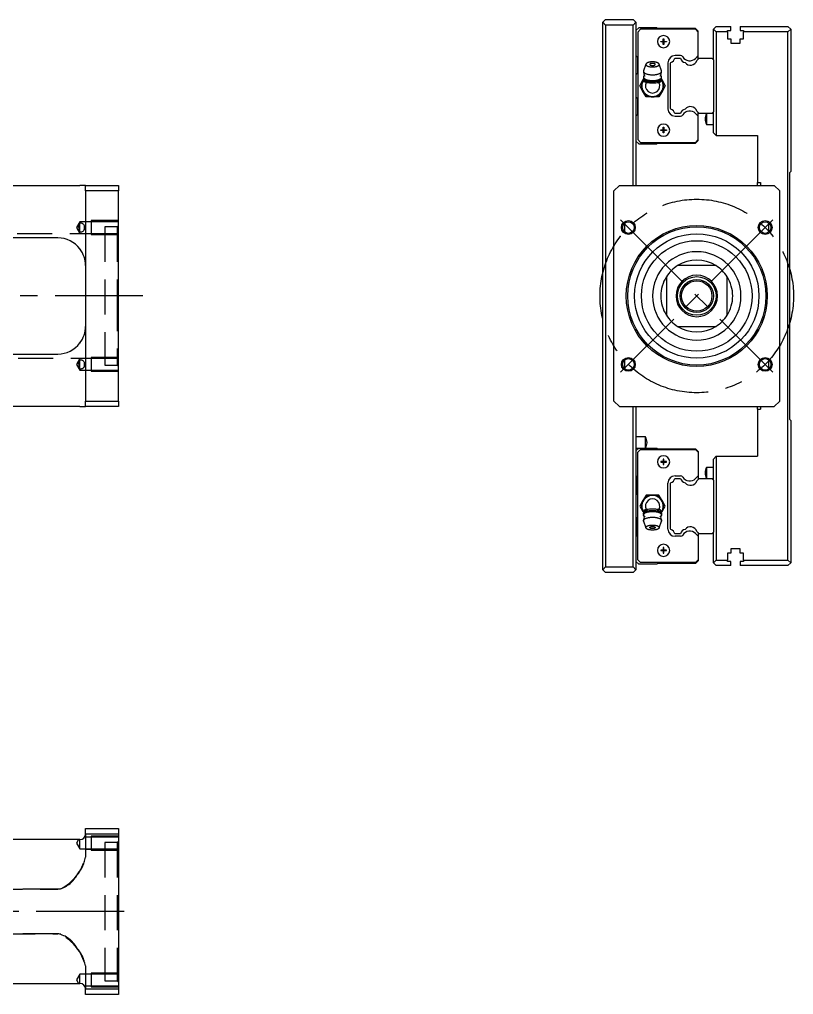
# Model space of a CAD drawing. Extents: x -8 to 822, y -347 to 120.
# Drawn here: x 541.6 to 821.7, y -252.7 to 100 of the extents above; entities that cross this region are included whole.
import ezdxf

# ---------------------------------------------------------------- set-up
doc = ezdxf.new("R2010")
doc.units = 0
doc.linetypes.add('CENTER', pattern=[50.8, 31.75, -6.35, 6.35, -6.35])
doc.linetypes.add('DASHED', pattern=[19.05, 12.7, -6.35])
doc.layers.get('0').update_dxf_attribs({"linetype": 'CONTINUOUS'})
doc.layers.add('CENTER', color=1, linetype='CENTER')

msp = doc.modelspace()

# ---------------------------------------------------------------- linework, layer by layer
at = {"color": 7, "linetype": 'CONTINUOUS'}
for p, q in [((753.66, 100), (752.66, 99)), ((752.66, 99), (753.66, 98)), ((752.66, -99), (752.66, 99)), ((753.66, 100), (763.66, 100)), ((764.66, 99), (763.66, 100)), ((763.66, 98), (764.66, 99)), ((764.66, 99), (764.66, 40)), ((763.66, 98), (753.66, 98)), ((753.66, 98), (753.66, -98)), ((763.66, 40), (763.66, 98)), ((765.66, 97), (764.66, 96)), ((766.36, 96.45), (765.36, 95.45)), ((765.36, 95.45), (765.36, 56.55)), ((772.16, 97), (765.66, 97)), ((786.16, 96.45), (766.36, 96.45)), ((772.41, 96.75), (772.16, 97)), ((786.16, 96.75), (772.41, 96.75)), ((787.16, 95.75), (786.16, 96.75)), ((787.16, 95.45), (786.16, 96.45)), ((787.16, 95.45), (787.16, 95.75)), ((787.16, 86.92), (787.16, 95.45)), ((792.66, 96.5), (793.66, 97.5)), ((792.66, 85.4), (792.66, 96.5)), ((793.66, 95.5), (792.66, 96.5)), ((793.66, 97.5), (798.96, 97.5)), ((797.81, 95.5), (793.66, 95.5)), ((793.66, 95.5), (793.66, 58)), ((797.81, 95.5), (797.81, 96)), ((797.81, 96), (798.96, 96)), ((797.81, 95.5), (797.81, 93)), ((798.96, 96), (798.96, 97.5)), ((802.36, 97.5), (819.66, 97.5)), ((802.36, 97.5), (802.36, 96)), ((802.36, 96), (803.51, 96)), ((803.51, 96), (803.51, 95.5)), ((803.51, 93), (803.51, 95.5)), ((819.66, 95.5), (803.51, 95.5)), ((819.66, 97.5), (820.66, 96.5)), ((820.66, 96.5), (819.66, 95.5)), ((819.66, -95.5), (819.66, 95.5)), ((820.66, 96.5), (820.66, 45)), ((773.66, 92.1), (774.56, 92.1)), ((773.66, 91.9), (773.66, 92.1)), ((774.56, 91.9), (773.66, 91.9)), ((774.56, 92.1), (774.56, 93)), ((774.56, 93), (774.76, 93)), ((774.56, 92.1), (774.66, 92)), ((774.56, 91.9), (774.66, 92)), ((774.56, 91), (774.56, 91.9)), ((774.76, 92.1), (774.66, 92)), ((774.76, 91.9), (774.66, 92)), ((774.76, 93), (774.76, 92.1)), ((774.76, 92.1), (775.66, 92.1)), ((774.76, 91.9), (774.76, 91)), ((775.66, 91.9), (774.76, 91.9)), ((775.66, 92.1), (775.66, 91.9)), ((797.81, 93), (798.96, 93)), ((798.96, 93), (798.96, 91.5)), ((802.36, 93), (803.51, 93)), ((802.36, 91.5), (802.36, 93)), ((774.76, 91), (774.56, 91)), ((798.96, 91.5), (802.36, 91.5)), ((764.66, 87), (765.16, 86.5)), ((765.16, 86.5), (765.16, 80.5)), ((769.98, 84.64), (769.82, 84.62)), ((770.15, 84.66), (769.98, 84.64)), ((770.32, 84.67), (770.15, 84.66)), ((770.49, 84.68), (770.32, 84.67)), ((770.66, 84.68), (770.49, 84.68)), ((770.83, 84.68), (770.66, 84.68)), ((771, 84.67), (770.83, 84.68)), ((771.17, 84.66), (771, 84.67)), ((771.34, 84.64), (771.17, 84.66)), ((771.5, 84.62), (771.34, 84.64)), ((778.72, 86), (780.8, 86)), ((780.74, 86.93), (778.83, 86.93)), ((787.16, 86.92), (786.2, 85.95)), ((786.71, 85.15), (787.16, 85.6)), ((787.16, 85.6), (787.16, 86.92)), ((787.16, 85.6), (787.56, 86)), ((787.56, 86), (792.06, 86)), ((792.06, 86), (792.66, 85.4)), ((792.66, 85.4), (792.66, 66.6)), ((767.39, 81.44), (767.36, 81.27)), ((767.36, 81.27), (767.37, 81.17)), ((767.37, 81.17), (767.4, 81.07)), ((768.28, 83.89), (767.39, 81.44)), ((768.28, 83.89), (768.26, 83.81)), ((768.26, 83.81), (768.26, 83.73)), ((768.26, 83.73), (768.28, 83.65)), ((768.31, 83.95), (768.28, 83.89)), ((768.28, 83.65), (768.31, 83.58)), ((768.35, 84.02), (768.31, 83.95)), ((768.31, 83.58), (768.36, 83.5)), ((768.41, 84.08), (768.35, 84.02)), ((768.36, 83.5), (768.43, 83.42)), ((768.47, 84.14), (768.41, 84.08)), ((768.43, 83.42), (768.51, 83.35)), ((768.55, 84.2), (768.47, 84.14)), ((768.51, 83.35), (768.61, 83.28)), ((768.64, 84.25), (768.55, 84.2)), ((768.61, 83.28), (768.72, 83.22)), ((768.73, 84.31), (768.64, 84.25)), ((768.72, 83.22), (768.85, 83.16)), ((768.84, 84.36), (768.73, 84.31)), ((768.96, 84.41), (768.84, 84.36)), ((768.85, 83.16), (768.99, 83.1)), ((769.08, 84.45), (768.96, 84.41)), ((768.99, 83.1), (769.14, 83.05)), ((769.22, 84.49), (769.08, 84.45)), ((769.14, 83.05), (769.31, 83)), ((769.36, 84.53), (769.22, 84.49)), ((769.31, 83), (769.48, 82.96)), ((769.51, 84.57), (769.36, 84.53)), ((769.48, 82.96), (769.67, 82.92)), ((769.66, 84.6), (769.51, 84.57)), ((769.82, 84.62), (769.66, 84.6)), ((769.68, 83.83), (769.66, 83.79)), ((769.66, 83.79), (769.66, 83.76)), ((769.66, 83.76), (769.66, 83.73)), ((769.66, 83.73), (769.68, 83.69)), ((769.67, 82.92), (769.86, 82.9)), ((769.69, 83.86), (769.68, 83.83)), ((769.68, 83.69), (769.69, 83.66)), ((769.72, 83.89), (769.69, 83.86)), ((769.69, 83.66), (769.72, 83.63)), ((769.75, 83.92), (769.72, 83.89)), ((769.72, 83.63), (769.75, 83.6)), ((769.79, 83.95), (769.75, 83.92)), ((769.75, 83.6), (769.79, 83.57)), ((769.84, 83.98), (769.79, 83.95)), ((769.79, 83.57), (769.84, 83.54)), ((769.89, 84.01), (769.84, 83.98)), ((769.84, 83.54), (769.89, 83.51)), ((769.86, 82.9), (770.05, 82.87)), ((769.95, 84.03), (769.89, 84.01)), ((769.89, 83.51), (769.95, 83.49)), ((770.02, 84.05), (769.95, 84.03)), ((769.95, 83.49), (770.02, 83.47)), ((770.09, 84.07), (770.02, 84.05)), ((770.02, 83.47), (770.09, 83.45)), ((770.05, 82.87), (770.25, 82.86)), ((770.16, 84.09), (770.09, 84.07)), ((770.09, 83.45), (770.16, 83.43)), ((770.24, 84.11), (770.16, 84.09)), ((770.16, 83.43), (770.24, 83.41)), ((770.32, 84.12), (770.24, 84.11)), ((770.24, 83.41), (770.32, 83.4)), ((770.25, 82.86), (770.46, 82.85)), ((770.4, 84.13), (770.32, 84.12)), ((770.32, 83.4), (770.4, 83.39)), ((770.49, 84.14), (770.4, 84.13)), ((770.4, 83.39), (770.49, 83.38)), ((770.46, 82.85), (770.66, 82.84)), ((770.57, 84.14), (770.49, 84.14)), ((770.49, 83.38), (770.57, 83.38)), ((770.66, 84.14), (770.57, 84.14)), ((770.57, 83.38), (770.66, 83.38)), ((770.75, 84.14), (770.66, 84.14)), ((770.66, 83.38), (770.75, 83.38)), ((770.66, 82.84), (770.86, 82.85)), ((770.83, 84.14), (770.75, 84.14)), ((770.75, 83.38), (770.83, 83.38)), ((770.92, 84.13), (770.83, 84.14)), ((770.83, 83.38), (770.92, 83.39)), ((770.86, 82.85), (771.07, 82.86)), ((771, 84.12), (770.92, 84.13)), ((770.92, 83.39), (771, 83.4)), ((771.08, 84.11), (771, 84.12)), ((771, 83.4), (771.08, 83.41)), ((771.07, 82.86), (771.27, 82.87)), ((771.16, 84.09), (771.08, 84.11)), ((771.08, 83.41), (771.16, 83.43)), ((771.23, 84.07), (771.16, 84.09)), ((771.16, 83.43), (771.23, 83.45)), ((771.3, 84.05), (771.23, 84.07)), ((771.23, 83.45), (771.3, 83.47)), ((771.27, 82.87), (771.46, 82.9)), ((771.37, 84.03), (771.3, 84.05)), ((771.3, 83.47), (771.37, 83.49)), ((771.43, 84.01), (771.37, 84.03)), ((771.37, 83.49), (771.43, 83.51)), ((771.48, 83.98), (771.43, 84.01)), ((771.43, 83.51), (771.48, 83.54)), ((771.46, 82.9), (771.65, 82.92)), ((771.53, 83.95), (771.48, 83.98)), ((771.48, 83.54), (771.53, 83.57)), ((771.66, 84.6), (771.5, 84.62)), ((771.57, 83.92), (771.53, 83.95)), ((771.53, 83.57), (771.57, 83.6)), ((771.6, 83.89), (771.57, 83.92)), ((771.57, 83.6), (771.6, 83.63)), ((771.63, 83.86), (771.6, 83.89)), ((771.6, 83.63), (771.63, 83.66)), ((771.64, 83.83), (771.63, 83.86)), ((771.63, 83.66), (771.64, 83.69)), ((771.66, 83.79), (771.64, 83.83)), ((771.64, 83.69), (771.66, 83.73)), ((771.65, 82.92), (771.84, 82.96)), ((771.81, 84.57), (771.66, 84.6)), ((771.66, 83.76), (771.66, 83.79)), ((771.66, 83.73), (771.66, 83.76)), ((771.96, 84.53), (771.81, 84.57)), ((771.84, 82.96), (772.01, 83)), ((772.1, 84.49), (771.96, 84.53)), ((772.01, 83), (772.18, 83.05)), ((772.24, 84.45), (772.1, 84.49)), ((772.18, 83.05), (772.33, 83.1)), ((772.36, 84.41), (772.24, 84.45)), ((772.33, 83.1), (772.47, 83.16)), ((772.48, 84.36), (772.36, 84.41)), ((772.47, 83.16), (772.6, 83.22)), ((772.59, 84.31), (772.48, 84.36)), ((772.68, 84.25), (772.59, 84.31)), ((772.6, 83.22), (772.71, 83.28)), ((772.77, 84.2), (772.68, 84.25)), ((772.71, 83.28), (772.81, 83.35)), ((772.85, 84.14), (772.77, 84.2)), ((772.81, 83.35), (772.89, 83.42)), ((772.91, 84.08), (772.85, 84.14)), ((772.89, 83.42), (772.96, 83.5)), ((772.97, 84.02), (772.91, 84.08)), ((772.96, 83.5), (773.01, 83.58)), ((773.01, 83.95), (772.97, 84.02)), ((773.04, 83.89), (773.01, 83.95)), ((773.01, 83.58), (773.04, 83.65)), ((773.06, 83.81), (773.04, 83.89)), ((773.93, 81.44), (773.04, 83.89)), ((773.04, 83.65), (773.06, 83.73)), ((773.06, 83.73), (773.06, 83.81)), ((773.92, 81.07), (773.95, 81.17)), ((773.96, 81.27), (773.93, 81.44)), ((773.95, 81.17), (773.96, 81.27)), ((776.23, 84.33), (776.23, 67.67)), ((777.16, 84.2), (777.32, 84.48)), ((777.16, 67.8), (777.16, 84.2)), ((765.16, 80.5), (764.66, 80)), ((766.04, 76), (767.2, 78)), ((767.2, 78), (767.48, 78.49)), ((767.38, 79.33), (767.36, 79.26)), ((767.36, 79.26), (767.36, 79.19)), ((767.36, 79.19), (767.37, 79.09)), ((767.36, 79.19), (767.36, 78.82)), ((767.36, 78.82), (767.36, 78.75)), ((767.36, 78.75), (767.38, 78.69)), ((767.37, 79.09), (767.4, 78.99)), ((767.4, 79.39), (767.38, 79.33)), ((767.38, 78.69), (767.4, 78.62)), ((767.4, 81.07), (767.45, 80.97)), ((767.43, 79.46), (767.4, 79.39)), ((767.4, 78.99), (767.45, 78.9)), ((767.4, 78.62), (767.43, 78.55)), ((767.48, 79.52), (767.43, 79.46)), ((767.43, 78.55), (767.48, 78.49)), ((767.45, 80.97), (767.52, 80.88)), ((767.45, 78.9), (767.52, 78.8)), ((767.53, 79.59), (767.48, 79.52)), ((767.48, 78.49), (767.53, 78.42)), ((767.52, 80.88), (767.61, 80.78)), ((767.52, 78.8), (767.61, 78.71)), ((767.59, 79.65), (767.53, 79.59)), ((767.53, 78.42), (767.59, 78.36)), ((767.57, 77.98), (767.58, 78.05)), ((767.57, 77.91), (767.57, 77.98)), ((767.58, 77.84), (767.57, 77.91)), ((767.58, 78.05), (767.6, 78.12)), ((767.59, 77.78), (767.58, 77.84)), ((767.66, 79.71), (767.59, 79.65)), ((767.59, 78.36), (767.66, 78.3)), ((767.6, 77.72), (767.59, 77.78)), ((767.6, 78.12), (767.62, 78.2)), ((767.63, 77.66), (767.6, 77.72)), ((767.61, 80.78), (767.72, 80.69)), ((767.61, 78.71), (767.72, 78.62)), ((767.62, 78.2), (767.65, 78.27)), ((767.66, 77.61), (767.63, 77.66)), ((767.65, 78.27), (767.66, 78.29)), ((767.72, 79.77), (767.66, 79.71)), ((767.66, 78.3), (767.78, 78.21)), ((767.66, 78.3), (768.65, 77.46)), ((767.69, 77.55), (767.66, 77.61)), ((767.72, 80.69), (767.85, 80.61)), ((767.72, 78.62), (767.85, 78.53)), ((767.78, 78.21), (767.92, 78.12)), ((767.85, 80.61), (767.99, 80.52)), ((767.85, 78.53), (767.99, 78.45)), ((767.92, 78.12), (768.08, 78.03)), ((767.99, 80.52), (768.15, 80.45)), ((767.99, 78.45), (768.15, 78.37)), ((768.08, 78.03), (768.25, 77.96)), ((768.15, 80.45), (768.33, 80.37)), ((768.15, 78.37), (768.33, 78.3)), ((768.25, 77.96), (768.45, 77.88)), ((768.33, 80.37), (768.52, 80.31)), ((768.33, 78.3), (768.52, 78.23)), ((768.45, 77.88), (768.65, 77.82)), ((768.52, 80.31), (768.72, 80.24)), ((768.52, 78.23), (768.72, 78.17)), ((768.65, 77.82), (768.87, 77.76)), ((768.72, 80.24), (768.94, 80.19)), ((768.72, 78.17), (768.94, 78.11)), ((768.87, 77.76), (769.11, 77.71)), ((768.94, 80.19), (769.16, 80.14)), ((768.94, 78.11), (769.16, 78.07)), ((769.11, 77.71), (769.35, 77.66)), ((769.16, 80.14), (769.4, 80.1)), ((769.16, 78.07), (769.4, 78.02)), ((769.35, 77.66), (769.6, 77.63)), ((769.4, 80.1), (769.64, 80.07)), ((769.4, 78.02), (769.64, 77.99)), ((769.6, 77.63), (769.86, 77.6)), ((769.64, 80.07), (769.89, 80.04)), ((769.64, 77.99), (769.89, 77.96)), ((769.86, 77.6), (770.12, 77.58)), ((769.89, 80.04), (770.14, 80.02)), ((769.89, 77.96), (770.14, 77.94)), ((770.14, 80.02), (770.4, 80.01)), ((770.14, 77.94), (770.4, 77.93)), ((770.4, 80.01), (770.66, 80)), ((770.4, 77.93), (770.66, 77.93)), ((770.66, 80), (770.92, 80.01)), ((770.66, 77.93), (770.92, 77.93)), ((770.92, 80.01), (771.18, 80.02)), ((770.92, 77.93), (771.18, 77.94)), ((771.18, 80.02), (771.43, 80.04)), ((771.18, 77.94), (771.43, 77.96)), ((771.2, 77.58), (771.46, 77.6)), ((771.43, 80.04), (771.68, 80.07)), ((771.43, 77.96), (771.68, 77.99)), ((771.46, 77.6), (771.72, 77.63)), ((771.68, 80.07), (771.92, 80.1)), ((771.68, 77.99), (771.92, 78.02)), ((771.72, 77.63), (771.97, 77.66)), ((771.92, 80.1), (772.16, 80.14)), ((771.92, 78.02), (772.16, 78.07)), ((771.97, 77.66), (772.21, 77.71)), ((772.16, 80.14), (772.38, 80.19)), ((772.16, 78.07), (772.38, 78.11)), ((772.21, 77.71), (772.45, 77.76)), ((772.38, 80.19), (772.6, 80.24)), ((772.38, 78.11), (772.6, 78.17)), ((772.45, 77.76), (772.67, 77.82)), ((772.6, 80.24), (772.8, 80.31)), ((772.6, 78.17), (772.8, 78.23)), ((772.67, 77.46), (773.66, 78.3)), ((772.67, 77.82), (772.87, 77.88)), ((772.8, 80.31), (772.99, 80.37)), ((772.8, 78.23), (772.99, 78.3)), ((772.87, 77.88), (773.07, 77.96)), ((772.99, 80.37), (773.17, 80.45)), ((772.99, 78.3), (773.17, 78.37)), ((773.07, 77.96), (773.24, 78.03)), ((773.17, 80.45), (773.33, 80.52)), ((773.17, 78.37), (773.33, 78.45)), ((773.24, 78.03), (773.4, 78.12)), ((773.33, 80.52), (773.47, 80.61)), ((773.33, 78.45), (773.47, 78.53)), ((773.4, 78.12), (773.54, 78.21)), ((773.47, 80.61), (773.6, 80.69)), ((773.47, 78.53), (773.6, 78.62)), ((773.54, 78.21), (773.66, 78.3)), ((773.6, 80.69), (773.71, 80.78)), ((773.66, 79.71), (773.6, 79.77)), ((773.6, 78.62), (773.71, 78.71)), ((773.66, 77.61), (773.63, 77.55)), ((773.73, 79.65), (773.66, 79.71)), ((773.66, 78.3), (773.73, 78.36)), ((773.66, 78.29), (773.67, 78.27)), ((773.69, 77.66), (773.66, 77.61)), ((773.67, 78.27), (773.7, 78.2)), ((773.72, 77.72), (773.69, 77.66)), ((773.7, 78.2), (773.72, 78.12)), ((773.71, 80.78), (773.8, 80.88)), ((773.71, 78.71), (773.8, 78.8)), ((773.72, 78.12), (773.74, 78.05)), ((773.73, 77.78), (773.72, 77.72)), ((773.79, 79.59), (773.73, 79.65)), ((773.73, 78.36), (773.79, 78.42)), ((773.74, 77.84), (773.73, 77.78)), ((773.74, 78.05), (773.75, 77.98)), ((773.75, 77.91), (773.74, 77.84)), ((773.75, 77.98), (773.75, 77.91)), ((773.84, 79.52), (773.79, 79.59)), ((773.79, 78.42), (773.84, 78.49)), ((773.8, 80.88), (773.87, 80.97)), ((773.8, 78.8), (773.87, 78.9)), ((773.89, 79.46), (773.84, 79.52)), ((773.84, 78.49), (773.89, 78.55)), ((773.84, 78.49), (774.12, 78)), ((773.87, 80.97), (773.92, 81.07)), ((773.87, 78.9), (773.92, 78.99)), ((773.92, 79.39), (773.89, 79.46)), ((773.89, 78.55), (773.92, 78.62)), ((773.94, 79.33), (773.92, 79.39)), ((773.92, 78.99), (773.95, 79.09)), ((773.92, 78.62), (773.94, 78.69)), ((773.96, 79.26), (773.94, 79.33)), ((773.94, 78.69), (773.96, 78.75)), ((773.95, 79.09), (773.96, 79.19)), ((773.96, 79.19), (773.96, 79.26)), ((773.96, 78.82), (773.96, 79.19)), ((773.96, 78.75), (773.96, 78.82)), ((774.12, 78), (775.28, 76)), ((767.2, 74), (766.04, 76)), ((767.74, 77.5), (767.69, 77.55)), ((767.78, 77.46), (767.74, 77.5)), ((767.84, 77.41), (767.78, 77.46)), ((767.9, 77.36), (767.84, 77.41)), ((767.98, 77.32), (767.9, 77.36)), ((768.06, 77.28), (767.98, 77.32)), ((768.15, 77.24), (768.06, 77.28)), ((768.25, 77.21), (768.15, 77.24)), ((768.34, 77.18), (768.25, 77.21)), ((768.82, 77.35), (768.65, 77.46)), ((769.02, 77.27), (768.82, 77.35)), ((770.12, 77.58), (770.39, 77.56)), ((770.39, 77.56), (770.66, 77.56)), ((770.66, 77.56), (770.93, 77.56)), ((770.93, 77.56), (771.2, 77.58)), ((772.44, 77.32), (772.23, 77.25)), ((772.67, 77.46), (772.44, 77.32)), ((773.07, 77.21), (772.98, 77.18)), ((773.17, 77.24), (773.07, 77.21)), ((773.26, 77.28), (773.17, 77.24)), ((773.34, 77.32), (773.26, 77.28)), ((773.41, 77.36), (773.34, 77.32)), ((773.48, 77.41), (773.41, 77.36)), ((773.54, 77.46), (773.48, 77.41)), ((773.58, 77.5), (773.54, 77.46)), ((773.63, 77.55), (773.58, 77.5)), ((775.28, 76), (774.12, 74)), ((764.66, 72), (765.16, 71.5)), ((765.16, 71.5), (765.16, 65.5)), ((768.35, 72), (767.2, 74)), ((770.66, 72), (768.35, 72)), ((772.97, 72), (770.66, 72)), ((774.12, 74), (772.97, 72)), ((777.32, 67.52), (777.16, 67.8)), ((765.16, 65.5), (764.66, 65)), ((780.8, 66), (778.72, 66)), ((778.83, 65.07), (780.74, 65.07)), ((786.2, 66.05), (787.16, 65.08)), ((787.56, 66), (786.71, 66.85)), ((787.16, 65.08), (787.16, 66.4)), ((787.16, 56.55), (787.16, 65.08)), ((792.06, 66), (787.56, 66)), ((789.66, 64.06), (789.66, 63.94)), ((790.16, 66), (790.16, 62)), ((792.66, 66.6), (792.06, 66)), ((792.66, 66), (792.06, 66)), ((792.66, 59), (792.66, 66.6)), ((773.66, 60.1), (774.56, 60.1)), ((773.66, 59.9), (773.66, 60.1)), ((774.56, 60.1), (774.56, 61)), ((774.56, 61), (774.76, 61)), ((774.56, 60.1), (774.66, 60)), ((774.56, 59.9), (774.66, 60)), ((774.76, 60.1), (774.66, 60)), ((774.76, 59.9), (774.66, 60)), ((774.76, 61), (774.76, 60.1)), ((774.76, 60.1), (775.66, 60.1)), ((775.66, 60.1), (775.66, 59.9)), ((790.16, 62), (792.66, 62)), ((765.36, 56.55), (766.36, 55.55)), ((774.56, 59.9), (773.66, 59.9)), ((774.56, 59), (774.56, 59.9)), ((774.76, 59), (774.56, 59)), ((775.66, 59.9), (774.76, 59.9)), ((774.76, 59.9), (774.76, 59)), ((786.16, 55.55), (787.16, 56.55)), ((787.16, 56.25), (787.16, 56.55)), ((792.66, 59), (793.66, 58)), ((793.66, 58), (808.66, 58)), ((808.66, 58), (808.66, 41)), ((764.66, 56), (765.66, 55)), ((765.66, 55), (772.16, 55)), ((766.36, 55.55), (786.16, 55.55)), ((772.16, 55), (772.41, 55.25)), ((772.41, 55.25), (786.16, 55.25)), ((786.16, 55.25), (787.16, 56.25)), ((820.16, 44.5), (820.66, 45)), ((820.16, 44.5), (820.16, -44.5)), ((530, 40), (563.5, 40)), ((565.5, 40), (563.5, 40)), ((565.5, 40), (577.5, 40)), ((565.5, 38), (565.5, 40)), ((577.5, 40), (577.5, 38)), ((758.66, 40), (756.66, 38)), ((758.66, 40), (814.66, 40)), ((808.66, 40), (808.66, 41)), ((808.66, 41), (809.66, 41)), ((809.66, 41), (809.66, 40)), ((816.66, 38), (814.66, 40)), ((565.5, 38), (565.5, -38)), ((577.5, 38), (565.5, 38)), ((577.5, -38), (577.5, 38)), ((756.66, -38), (756.66, 38)), ((816.66, -38), (816.66, 38)), ((563.02, 24.91), (563.06, 25.23)), ((563.06, 25.23), (563.16, 25.61)), ((563.16, 25.61), (563.3, 25.99)), ((563.3, 25.99), (563.5, 26.44)), ((563.5, 26.44), (563.72, 26.43)), ((563.5, 23.06), (563.5, 26.44)), ((563.72, 26.43), (563.94, 26.4)), ((563.94, 26.4), (564.15, 26.35)), ((564.15, 26.35), (564.35, 26.28)), ((564.35, 26.28), (564.58, 26.14)), ((564.58, 26.14), (564.77, 25.97)), ((564.77, 25.97), (564.91, 25.77)), ((564.91, 25.77), (565.02, 25.53)), ((565.02, 25.53), (565.08, 25.3)), ((760.66, 23.06), (760.66, 26.44)), ((812.66, 26.44), (812.66, 23.06)), ((563.58, 23.06), (563.5, 23.06)), ((563.82, 23.08), (563.58, 23.06)), ((564.04, 23.12), (563.82, 23.08)), ((564.29, 23.2), (564.04, 23.12)), ((564.52, 23.31), (564.29, 23.2)), ((564.72, 23.48), (564.52, 23.31)), ((564.88, 23.67), (564.72, 23.48)), ((564.99, 23.9), (564.88, 23.67)), ((565.06, 24.11), (564.99, 23.9)), ((555.5, 21), (515, 21)), ((793.59, 11), (779.73, 11)), ((775.66, 6.93), (775.66, -6.93)), ((797.66, -6.93), (797.66, 6.93)), ((779.73, -11), (793.59, -11)), ((515, -21), (555.5, -21)), ((563.02, -24.59), (563.06, -24.27)), ((563.06, -24.27), (563.16, -23.89)), ((563.16, -23.89), (563.3, -23.51)), ((563.3, -23.51), (563.5, -23.06)), ((563.5, -23.06), (563.72, -23.07)), ((563.5, -26.44), (563.5, -23.06)), ((563.72, -23.07), (563.94, -23.1)), ((563.94, -23.1), (564.15, -23.15)), ((564.15, -23.15), (564.35, -23.22)), ((564.35, -23.22), (564.58, -23.35)), ((564.58, -23.35), (564.77, -23.53)), ((564.77, -23.53), (564.91, -23.73)), ((564.91, -23.73), (565.02, -23.96)), ((565.02, -23.96), (565.08, -24.2)), ((760.66, -26.44), (760.66, -23.06)), ((812.66, -23.06), (812.66, -26.44)), ((563.58, -26.43), (563.5, -26.44)), ((563.82, -26.42), (563.58, -26.43)), ((564.04, -26.38), (563.82, -26.42)), ((564.29, -26.3), (564.04, -26.38)), ((564.52, -26.18), (564.29, -26.3)), ((564.72, -26.02), (564.52, -26.18)), ((564.88, -25.83), (564.72, -26.02)), ((564.99, -25.6), (564.88, -25.83)), ((565.06, -25.39), (564.99, -25.6)), ((565.5, -40), (565.5, -38)), ((565.5, -38), (577.5, -38)), ((577.5, -38), (577.5, -40)), ((756.66, -38), (758.66, -40)), ((814.66, -40), (816.66, -38)), ((563.5, -40), (530, -40)), ((563.5, -40), (565.5, -40)), ((577.5, -40), (565.5, -40)), ((758.66, -40), (814.66, -40)), ((763.66, -98), (763.66, -40)), ((764.66, -40), (764.66, -99)), ((808.66, -41), (808.66, -40)), ((808.66, -41), (808.66, -58)), ((808.66, -41), (809.66, -41)), ((809.66, -40), (809.66, -41)), ((820.66, -45), (820.16, -44.5)), ((820.66, -45), (820.66, -96.5)), ((768.16, -51), (764.66, -51)), ((768.16, -53), (768.16, -51)), ((764.66, -55), (765.66, -55)), ((764.66, -56), (765.66, -55)), ((765.36, -56.55), (766.36, -55.55)), ((765.66, -55), (772.16, -55)), ((766.36, -55.55), (786.16, -55.55)), ((768.16, -55), (768.16, -53)), ((768.66, -53.06), (768.66, -52.94)), ((772.16, -55), (772.41, -55.25)), ((772.41, -55.25), (786.16, -55.25)), ((786.16, -55.25), (787.16, -56.25)), ((786.16, -55.55), (787.16, -56.55)), ((787.16, -56.25), (787.16, -56.55)), ((765.36, -95.45), (765.36, -56.55)), ((774.56, -59.9), (773.66, -59.9)), ((773.66, -59.9), (773.66, -60.1)), ((774.56, -59), (774.56, -59.9)), ((774.76, -59), (774.56, -59)), ((774.56, -59.9), (774.66, -60)), ((774.76, -59.9), (774.66, -60)), ((774.76, -59.9), (774.76, -59)), ((775.66, -59.9), (774.76, -59.9)), ((775.66, -60.1), (775.66, -59.9)), ((787.16, -56.55), (787.16, -65.08)), ((793.66, -58), (792.66, -59)), ((792.66, -66.6), (792.66, -59)), ((793.66, -58), (808.66, -58)), ((793.66, -58), (793.66, -95.5)), ((773.66, -60.1), (774.56, -60.1)), ((774.56, -60.1), (774.66, -60)), ((774.56, -60.1), (774.56, -61)), ((774.56, -61), (774.76, -61)), ((774.76, -60.1), (774.66, -60)), ((774.76, -60.1), (775.66, -60.1)), ((774.76, -61), (774.76, -60.1)), ((792.66, -62), (790.16, -62)), ((790.16, -62), (790.16, -66)), ((765.16, -65.5), (764.66, -65)), ((765.16, -71.5), (765.16, -65.5)), ((778.72, -66), (780.8, -66)), ((778.83, -65.07), (780.74, -65.07)), ((786.2, -66.05), (787.16, -65.08)), ((786.71, -66.85), (787.16, -66.4)), ((787.16, -65.08), (787.16, -66.4)), ((787.16, -66.4), (787.56, -66)), ((787.56, -66), (792.06, -66)), ((789.66, -63.94), (789.66, -64.06)), ((792.06, -66), (792.66, -66)), ((792.06, -66), (792.66, -66.6)), ((792.66, -66.6), (792.66, -85.4)), ((776.23, -84.33), (776.23, -67.67)), ((777.16, -67.8), (777.32, -67.52)), ((777.16, -84.2), (777.16, -67.8)), ((764.66, -72), (765.16, -71.5)), ((767.2, -74), (766.04, -76)), ((768.35, -72), (767.2, -74)), ((770.66, -72), (768.35, -72)), ((772.97, -72), (770.66, -72)), ((774.12, -74), (772.97, -72)), ((775.28, -76), (774.12, -74)), ((766.04, -76), (767.2, -78)), ((768.65, -77.46), (767.66, -78.3)), ((767.69, -77.55), (767.66, -77.61)), ((767.73, -77.5), (767.69, -77.55)), ((767.78, -77.46), (767.73, -77.5)), ((767.84, -77.41), (767.78, -77.46)), ((767.9, -77.36), (767.84, -77.41)), ((767.98, -77.32), (767.9, -77.36)), ((768.06, -77.28), (767.98, -77.32)), ((768.15, -77.24), (768.06, -77.28)), ((768.24, -77.21), (768.15, -77.24)), ((768.34, -77.18), (768.24, -77.21)), ((768.77, -77.38), (768.65, -77.46)), ((768.96, -77.29), (768.77, -77.38)), ((769.86, -77.6), (770.12, -77.58)), ((770.12, -77.58), (770.39, -77.56)), ((770.39, -77.56), (770.66, -77.56)), ((770.66, -77.56), (770.93, -77.56)), ((770.93, -77.56), (771.2, -77.58)), ((771.2, -77.58), (771.46, -77.6)), ((772.49, -77.34), (772.26, -77.26)), ((772.67, -77.46), (772.49, -77.34)), ((773.66, -78.3), (772.67, -77.46)), ((773.08, -77.21), (772.98, -77.18)), ((773.17, -77.24), (773.08, -77.21)), ((773.26, -77.28), (773.17, -77.24)), ((773.34, -77.32), (773.26, -77.28)), ((773.42, -77.36), (773.34, -77.32)), ((773.48, -77.41), (773.42, -77.36)), ((773.54, -77.46), (773.48, -77.41)), ((773.58, -77.5), (773.54, -77.46)), ((773.63, -77.55), (773.58, -77.5)), ((773.66, -77.61), (773.63, -77.55)), ((774.12, -78), (775.28, -76)), ((765.16, -80.5), (764.66, -80)), ((765.16, -86.5), (765.16, -80.5)), ((767.2, -78), (767.48, -78.49)), ((767.36, -78.75), (767.38, -78.69)), ((767.36, -78.82), (767.36, -78.75)), ((767.36, -78.82), (767.36, -79.19)), ((767.36, -79.19), (767.37, -79.09)), ((767.36, -79.26), (767.36, -79.19)), ((767.38, -79.33), (767.36, -79.26)), ((767.37, -79.09), (767.4, -78.99)), ((767.37, -81.17), (767.4, -81.07)), ((767.38, -78.69), (767.4, -78.62)), ((767.4, -79.39), (767.38, -79.33)), ((767.4, -78.62), (767.43, -78.55)), ((767.4, -78.99), (767.45, -78.9)), ((767.43, -79.46), (767.4, -79.39)), ((767.4, -81.07), (767.45, -80.97)), ((767.43, -78.55), (767.48, -78.49)), ((767.48, -79.52), (767.43, -79.46)), ((767.45, -78.9), (767.52, -78.8)), ((767.45, -80.97), (767.52, -80.88)), ((767.48, -78.49), (767.53, -78.42)), ((767.53, -79.59), (767.48, -79.52)), ((767.52, -78.8), (767.61, -78.71)), ((767.52, -80.88), (767.61, -80.78)), ((767.53, -78.42), (767.59, -78.36)), ((767.59, -79.65), (767.53, -79.59)), ((767.58, -77.85), (767.57, -77.91)), ((767.57, -77.91), (767.57, -77.98)), ((767.57, -77.98), (767.58, -78.05)), ((767.59, -77.78), (767.58, -77.85)), ((767.58, -78.05), (767.6, -78.12)), ((767.6, -77.72), (767.59, -77.78)), ((767.59, -78.36), (767.66, -78.3)), ((767.66, -79.71), (767.59, -79.65)), ((767.63, -77.66), (767.6, -77.72)), ((767.6, -78.12), (767.62, -78.2)), ((767.61, -78.71), (767.72, -78.62)), ((767.61, -80.78), (767.72, -80.69)), ((767.62, -78.2), (767.65, -78.27)), ((767.66, -77.61), (767.63, -77.66)), ((767.65, -78.27), (767.66, -78.29)), ((767.66, -78.3), (767.78, -78.21)), ((767.66, -79.71), (767.72, -79.77)), ((767.72, -78.62), (767.85, -78.53)), ((767.72, -80.69), (767.85, -80.61)), ((767.78, -78.21), (767.92, -78.12)), ((767.85, -78.53), (767.99, -78.45)), ((767.85, -80.61), (767.99, -80.52)), ((767.92, -78.12), (768.08, -78.03)), ((767.99, -78.45), (768.15, -78.37)), ((767.99, -80.52), (768.15, -80.45)), ((768.08, -78.03), (768.25, -77.96)), ((768.15, -78.37), (768.33, -78.3)), ((768.15, -80.45), (768.33, -80.37)), ((768.25, -77.96), (768.45, -77.88)), ((768.33, -78.3), (768.52, -78.23)), ((768.33, -80.37), (768.52, -80.31)), ((768.45, -77.88), (768.65, -77.82)), ((768.52, -78.23), (768.72, -78.17)), ((768.52, -80.31), (768.72, -80.24)), ((768.65, -77.82), (768.87, -77.76)), ((768.72, -78.17), (768.94, -78.11)), ((768.72, -80.24), (768.94, -80.19)), ((768.87, -77.76), (769.11, -77.71)), ((768.94, -78.11), (769.16, -78.07)), ((768.94, -80.19), (769.16, -80.14)), ((769.11, -77.71), (769.35, -77.66)), ((769.16, -78.07), (769.4, -78.02)), ((769.16, -80.14), (769.4, -80.1)), ((769.35, -77.66), (769.6, -77.63)), ((769.4, -78.02), (769.64, -77.99)), ((769.4, -80.1), (769.64, -80.07)), ((769.6, -77.63), (769.86, -77.6)), ((769.64, -77.99), (769.89, -77.96)), ((769.64, -80.07), (769.89, -80.04)), ((769.89, -77.96), (770.14, -77.94)), ((769.89, -80.04), (770.14, -80.02)), ((770.14, -77.94), (770.4, -77.93)), ((770.14, -80.02), (770.4, -80.01)), ((770.4, -77.93), (770.66, -77.93)), ((770.4, -80.01), (770.66, -80)), ((770.66, -77.93), (770.92, -77.93)), ((770.66, -80), (770.92, -80.01)), ((770.92, -77.93), (771.18, -77.94)), ((770.92, -80.01), (771.18, -80.02)), ((771.18, -77.94), (771.43, -77.96)), ((771.18, -80.02), (771.43, -80.04)), ((771.43, -77.96), (771.68, -77.99)), ((771.43, -80.04), (771.68, -80.07)), ((771.46, -77.6), (771.72, -77.63)), ((771.68, -77.99), (771.92, -78.02)), ((771.68, -80.07), (771.92, -80.1)), ((771.72, -77.63), (771.97, -77.66)), ((771.92, -78.02), (772.16, -78.07)), ((771.92, -80.1), (772.16, -80.14)), ((771.97, -77.66), (772.21, -77.71)), ((772.16, -78.07), (772.38, -78.11)), ((772.16, -80.14), (772.38, -80.19)), ((772.21, -77.71), (772.45, -77.76)), ((772.38, -78.11), (772.6, -78.17)), ((772.38, -80.19), (772.6, -80.24)), ((772.45, -77.76), (772.67, -77.82)), ((772.6, -78.17), (772.8, -78.23)), ((772.6, -80.24), (772.8, -80.31)), ((772.67, -77.82), (772.87, -77.88)), ((772.8, -78.23), (772.99, -78.3)), ((772.8, -80.31), (772.99, -80.37)), ((772.87, -77.88), (773.07, -77.96)), ((772.99, -78.3), (773.17, -78.37)), ((772.99, -80.37), (773.17, -80.45)), ((773.07, -77.96), (773.24, -78.03)), ((773.17, -78.37), (773.33, -78.45)), ((773.17, -80.45), (773.33, -80.52)), ((773.24, -78.03), (773.4, -78.12)), ((773.33, -78.45), (773.47, -78.53)), ((773.33, -80.52), (773.47, -80.61)), ((773.4, -78.12), (773.54, -78.21)), ((773.47, -78.53), (773.6, -78.62)), ((773.47, -80.61), (773.6, -80.69)), ((773.54, -78.21), (773.66, -78.3)), ((773.6, -78.62), (773.71, -78.71)), ((773.6, -79.77), (773.66, -79.71)), ((773.6, -80.69), (773.71, -80.78)), ((773.69, -77.66), (773.66, -77.61)), ((773.66, -78.29), (773.67, -78.27)), ((773.66, -78.3), (773.73, -78.36)), ((773.73, -79.65), (773.66, -79.71)), ((773.67, -78.27), (773.7, -78.2)), ((773.72, -77.72), (773.69, -77.66)), ((773.7, -78.2), (773.72, -78.12)), ((773.71, -78.71), (773.8, -78.8)), ((773.71, -80.78), (773.8, -80.88)), ((773.73, -77.78), (773.72, -77.72)), ((773.72, -78.12), (773.74, -78.05)), ((773.74, -77.84), (773.73, -77.78)), ((773.73, -78.36), (773.79, -78.42)), ((773.79, -79.59), (773.73, -79.65)), ((773.75, -77.91), (773.74, -77.84)), ((773.74, -78.05), (773.75, -77.98)), ((773.75, -77.98), (773.75, -77.91)), ((773.79, -78.42), (773.84, -78.49)), ((773.84, -79.52), (773.79, -79.59)), ((773.8, -78.8), (773.87, -78.9)), ((773.8, -80.88), (773.87, -80.97)), ((773.84, -78.49), (774.12, -78)), ((773.84, -78.49), (773.89, -78.55)), ((773.89, -79.46), (773.84, -79.52)), ((773.87, -78.9), (773.92, -78.99)), ((773.87, -80.97), (773.92, -81.07)), ((773.89, -78.55), (773.92, -78.62)), ((773.92, -79.39), (773.89, -79.46)), ((773.92, -78.62), (773.94, -78.69)), ((773.92, -78.99), (773.95, -79.09)), ((773.94, -79.33), (773.92, -79.39)), ((773.92, -81.07), (773.95, -81.17)), ((773.94, -78.69), (773.96, -78.75)), ((773.96, -79.26), (773.94, -79.33)), ((773.95, -79.09), (773.96, -79.19)), ((773.96, -78.75), (773.96, -78.82)), ((773.96, -79.19), (773.96, -78.82)), ((773.96, -79.19), (773.96, -79.26)), ((767.36, -81.27), (767.37, -81.17)), ((767.39, -81.44), (767.36, -81.27)), ((767.39, -81.44), (768.28, -83.89)), ((768.26, -83.73), (768.28, -83.65)), ((768.26, -83.81), (768.26, -83.73)), ((768.28, -83.89), (768.26, -83.81)), ((768.28, -83.65), (768.31, -83.58)), ((768.31, -83.95), (768.28, -83.89)), ((768.31, -83.58), (768.36, -83.5)), ((768.35, -84.02), (768.31, -83.95)), ((768.41, -84.08), (768.35, -84.02)), ((768.36, -83.5), (768.43, -83.42)), ((768.47, -84.14), (768.41, -84.08)), ((768.43, -83.42), (768.51, -83.35)), ((768.55, -84.2), (768.47, -84.14)), ((768.51, -83.35), (768.61, -83.28)), ((768.64, -84.25), (768.55, -84.2)), ((768.61, -83.28), (768.72, -83.22)), ((768.73, -84.31), (768.64, -84.25)), ((768.72, -83.22), (768.85, -83.16)), ((768.84, -84.36), (768.73, -84.31)), ((768.96, -84.41), (768.84, -84.36)), ((768.85, -83.16), (768.99, -83.1)), ((769.08, -84.45), (768.96, -84.41)), ((768.99, -83.1), (769.14, -83.05)), ((769.22, -84.49), (769.08, -84.45)), ((769.14, -83.05), (769.31, -83)), ((769.36, -84.53), (769.22, -84.49)), ((769.31, -83), (769.48, -82.96)), ((769.51, -84.57), (769.36, -84.53)), ((769.48, -82.96), (769.67, -82.92)), ((769.66, -84.6), (769.51, -84.57)), ((769.66, -83.73), (769.68, -83.69)), ((769.66, -83.76), (769.66, -83.73)), ((769.66, -83.79), (769.66, -83.76)), ((769.68, -83.83), (769.66, -83.79)), ((769.82, -84.62), (769.66, -84.6)), ((769.67, -82.92), (769.86, -82.9)), ((769.68, -83.69), (769.69, -83.66)), ((769.69, -83.86), (769.68, -83.83)), ((769.69, -83.66), (769.72, -83.63)), ((769.72, -83.89), (769.69, -83.86)), ((769.72, -83.63), (769.75, -83.6)), ((769.75, -83.92), (769.72, -83.89)), ((769.75, -83.6), (769.79, -83.57)), ((769.79, -83.95), (769.75, -83.92)), ((769.79, -83.57), (769.84, -83.54)), ((769.84, -83.98), (769.79, -83.95)), ((769.98, -84.64), (769.82, -84.62)), ((769.84, -83.54), (769.89, -83.51)), ((769.89, -84.01), (769.84, -83.98)), ((769.86, -82.9), (770.05, -82.87)), ((769.89, -83.51), (769.95, -83.49)), ((769.95, -84.03), (769.89, -84.01)), ((769.95, -83.49), (770.02, -83.47)), ((770.02, -84.05), (769.95, -84.03)), ((770.02, -83.47), (770.09, -83.45)), ((770.09, -84.07), (770.02, -84.05)), ((770.05, -82.87), (770.25, -82.86)), ((770.09, -83.45), (770.16, -83.43)), ((770.16, -84.09), (770.09, -84.07)), ((770.16, -83.43), (770.24, -83.41)), ((770.24, -84.11), (770.16, -84.09)), ((770.24, -83.41), (770.32, -83.4)), ((770.32, -84.12), (770.24, -84.11)), ((770.25, -82.86), (770.46, -82.85)), ((770.32, -83.4), (770.4, -83.39)), ((770.4, -84.13), (770.32, -84.12)), ((770.4, -83.39), (770.49, -83.38)), ((770.49, -84.14), (770.4, -84.13)), ((770.46, -82.85), (770.66, -82.84)), ((770.49, -83.38), (770.57, -83.38)), ((770.57, -84.14), (770.49, -84.14)), ((770.57, -83.38), (770.66, -83.38)), ((770.66, -84.14), (770.57, -84.14)), ((770.66, -82.84), (770.86, -82.85)), ((770.66, -83.38), (770.75, -83.38)), ((770.75, -84.14), (770.66, -84.14)), ((770.75, -83.38), (770.83, -83.38)), ((770.83, -84.14), (770.75, -84.14)), ((770.83, -83.38), (770.92, -83.39)), ((770.92, -84.13), (770.83, -84.14)), ((770.86, -82.85), (771.07, -82.86)), ((770.92, -83.39), (771, -83.4)), ((771, -84.12), (770.92, -84.13)), ((771, -83.4), (771.08, -83.41)), ((771.08, -84.11), (771, -84.12)), ((771.07, -82.86), (771.27, -82.87)), ((771.08, -83.41), (771.16, -83.43)), ((771.16, -84.09), (771.08, -84.11)), ((771.16, -83.43), (771.23, -83.45)), ((771.23, -84.07), (771.16, -84.09)), ((771.23, -83.45), (771.3, -83.47)), ((771.3, -84.05), (771.23, -84.07)), ((771.27, -82.87), (771.46, -82.9)), ((771.3, -83.47), (771.37, -83.49)), ((771.37, -84.03), (771.3, -84.05)), ((771.5, -84.62), (771.34, -84.64)), ((771.37, -83.49), (771.43, -83.51)), ((771.43, -84.01), (771.37, -84.03)), ((771.43, -83.51), (771.48, -83.54)), ((771.48, -83.98), (771.43, -84.01)), ((771.46, -82.9), (771.65, -82.92)), ((771.48, -83.54), (771.53, -83.57)), ((771.53, -83.95), (771.48, -83.98)), ((771.66, -84.6), (771.5, -84.62)), ((771.53, -83.57), (771.57, -83.6)), ((771.57, -83.92), (771.53, -83.95)), ((771.57, -83.6), (771.6, -83.63)), ((771.6, -83.89), (771.57, -83.92)), ((771.6, -83.63), (771.63, -83.66)), ((771.63, -83.86), (771.6, -83.89)), ((771.63, -83.66), (771.64, -83.69)), ((771.64, -83.83), (771.63, -83.86)), ((771.64, -83.69), (771.66, -83.73)), ((771.66, -83.79), (771.64, -83.83)), ((771.65, -82.92), (771.84, -82.96)), ((771.66, -83.73), (771.66, -83.76)), ((771.66, -83.76), (771.66, -83.79)), ((771.81, -84.57), (771.66, -84.6)), ((771.96, -84.53), (771.81, -84.57)), ((771.84, -82.96), (772.01, -83)), ((772.1, -84.49), (771.96, -84.53)), ((772.01, -83), (772.18, -83.05)), ((772.24, -84.45), (772.1, -84.49)), ((772.18, -83.05), (772.33, -83.1)), ((772.36, -84.41), (772.24, -84.45)), ((772.33, -83.1), (772.47, -83.16)), ((772.48, -84.36), (772.36, -84.41)), ((772.47, -83.16), (772.6, -83.22)), ((772.59, -84.31), (772.48, -84.36)), ((772.68, -84.25), (772.59, -84.31)), ((772.6, -83.22), (772.71, -83.28)), ((772.77, -84.2), (772.68, -84.25)), ((772.71, -83.28), (772.81, -83.35)), ((772.85, -84.14), (772.77, -84.2)), ((772.81, -83.35), (772.89, -83.42)), ((772.91, -84.08), (772.85, -84.14)), ((772.89, -83.42), (772.96, -83.5)), ((772.97, -84.02), (772.91, -84.08)), ((772.96, -83.5), (773.01, -83.58)), ((773.01, -83.95), (772.97, -84.02)), ((773.01, -83.58), (773.04, -83.65)), ((773.04, -83.89), (773.01, -83.95)), ((773.04, -83.89), (773.93, -81.44)), ((773.04, -83.65), (773.06, -83.73)), ((773.06, -83.81), (773.04, -83.89)), ((773.06, -83.73), (773.06, -83.81)), ((773.96, -81.3), (773.93, -81.44)), ((773.95, -81.17), (773.96, -81.27)), ((773.96, -81.27), (773.96, -81.3)), ((777.32, -84.48), (777.16, -84.2)), ((764.66, -87), (765.16, -86.5)), ((770.15, -84.66), (769.98, -84.64)), ((770.32, -84.67), (770.15, -84.66)), ((770.49, -84.68), (770.32, -84.67)), ((770.66, -84.68), (770.49, -84.68)), ((770.83, -84.68), (770.66, -84.68)), ((771, -84.67), (770.83, -84.68)), ((771.17, -84.66), (771, -84.67)), ((771.34, -84.64), (771.17, -84.66)), ((780.8, -86), (778.72, -86)), ((780.74, -86.93), (778.83, -86.93)), ((787.16, -86.92), (786.2, -85.95)), ((787.56, -86), (786.71, -85.15)), ((787.16, -85.6), (787.16, -86.92)), ((787.16, -86.92), (787.16, -95.45)), ((792.06, -86), (787.56, -86)), ((792.66, -85.4), (792.06, -86)), ((792.66, -96.5), (792.66, -85.4)), ((774.56, -91), (774.56, -91.9)), ((774.76, -91), (774.56, -91)), ((774.76, -91.9), (774.76, -91)), ((798.96, -91.5), (798.96, -93)), ((802.36, -91.5), (798.96, -91.5)), ((802.36, -93), (802.36, -91.5)), ((774.56, -91.9), (773.66, -91.9)), ((773.66, -91.9), (773.66, -92.1)), ((773.66, -92.1), (774.56, -92.1)), ((774.56, -91.9), (774.66, -92)), ((774.56, -92.1), (774.66, -92)), ((774.56, -92.1), (774.56, -93)), ((774.56, -93), (774.76, -93)), ((774.76, -91.9), (774.66, -92)), ((774.76, -92.1), (774.66, -92)), ((775.66, -91.9), (774.76, -91.9)), ((774.76, -93), (774.76, -92.1)), ((774.76, -92.1), (775.66, -92.1)), ((775.66, -92.1), (775.66, -91.9)), ((797.81, -93), (797.81, -95.5)), ((798.96, -93), (797.81, -93)), ((803.51, -93), (802.36, -93)), ((803.51, -95.5), (803.51, -93)), ((753.66, -98), (752.66, -99)), ((753.66, -98), (763.66, -98)), ((764.66, -99), (763.66, -98)), ((765.66, -97), (764.66, -96)), ((766.36, -96.45), (765.36, -95.45)), ((772.16, -97), (765.66, -97)), ((786.16, -96.45), (766.36, -96.45)), ((772.41, -96.75), (772.16, -97)), ((786.16, -96.75), (772.41, -96.75)), ((787.16, -95.45), (786.16, -96.45)), ((787.16, -95.75), (786.16, -96.75)), ((787.16, -95.45), (787.16, -95.75)), ((792.66, -96.5), (793.66, -95.5)), ((793.66, -97.5), (792.66, -96.5)), ((793.66, -95.5), (797.81, -95.5)), ((798.96, -97.5), (793.66, -97.5)), ((797.81, -96), (797.81, -95.5)), ((798.96, -96), (797.81, -96)), ((798.96, -97.5), (798.96, -96)), ((803.51, -96), (802.36, -96)), ((802.36, -96), (802.36, -97.5)), ((819.66, -97.5), (802.36, -97.5)), ((803.51, -95.5), (803.51, -96)), ((803.51, -95.5), (819.66, -95.5)), ((819.66, -95.5), (820.66, -96.5)), ((820.66, -96.5), (819.66, -97.5)), ((752.66, -99), (753.66, -100)), ((763.66, -100), (753.66, -100)), ((763.66, -100), (764.66, -99)), ((565.5, -194.65), (565.5, -192.65)), ((565.5, -192.65), (577.5, -192.65)), ((577.5, -192.65), (577.5, -194.65)), ((563.5, -196.65), (530, -196.65)), ((577.5, -194.65), (565.5, -194.65)), ((577.5, -194.65), (577.5, -250.65)), ((530, -248.65), (563.5, -248.65)), ((565.5, -252.65), (565.5, -250.65)), ((565.5, -250.65), (577.5, -250.65)), ((577.5, -252.65), (565.5, -252.65)), ((577.5, -250.65), (577.5, -252.65))]:
    msp.add_line(p, q, dxfattribs=at)
at = {"color": 3, "linetype": 'DASHED'}
for p, q in [((563.5, 26.85), (562.29, 24.75)), ((562.29, 24.75), (563.5, 22.65)), ((567.5, 26.85), (563.5, 26.85)), ((563.5, 26.44), (563.5, 26.85)), ((577.5, 27.25), (567.5, 27.25)), ((567.5, 27.25), (567.5, 22.25)), ((577.5, 26.85), (567.5, 26.85)), ((577, 25), (572.5, 25)), ((572.5, 25), (572.5, -25)), ((577.5, 25.5), (577, 25)), ((577, 25), (577, 0)), ((572.5, 22.5), (503, 22.5)), ((563.5, 22.65), (563.5, 23.06)), ((563.5, 22.65), (567.5, 22.65)), ((567.5, 22.65), (577.5, 22.65)), ((567.5, 22.25), (577.5, 22.25)), ((563.68, 16.75), (563.42, 17.11)), ((577, 0), (577, -25)), ((563.41, -17.12), (563.71, -16.71)), ((503, -22.5), (572.5, -22.5)), ((563.5, -22.65), (562.29, -24.75)), ((567.5, -22.65), (563.5, -22.65)), ((563.5, -23.06), (563.5, -22.65)), ((577.5, -22.25), (567.5, -22.25)), ((567.5, -22.25), (567.5, -27.25)), ((577.5, -22.65), (567.5, -22.65)), ((562.29, -24.75), (563.5, -26.85)), ((563.5, -26.85), (563.5, -26.44)), ((563.5, -26.85), (567.5, -26.85)), ((567.5, -26.85), (577.5, -26.85)), ((567.5, -27.25), (577.5, -27.25)), ((572.5, -25), (577, -25)), ((577, -25), (577.5, -25.5)), ((563.01, -196.65), (562.29, -197.9)), ((563.5, -200), (563.5, -196.65)), ((565.12, -195.83), (565.14, -195.8)), ((567.5, -195.8), (565.14, -195.8)), ((565.5, -194.65), (565.5, -203.02)), ((577.5, -195.4), (567.5, -195.4)), ((567.5, -195.4), (567.5, -200.4)), ((577.5, -195.8), (567.5, -195.8)), ((577.5, -197.15), (577, -197.65)), ((562.29, -197.9), (563.5, -200)), ((563.5, -200), (567.5, -200)), ((572.5, -200.15), (565.5, -200.15)), ((567.5, -200), (577.5, -200)), ((567.5, -200.4), (577.5, -200.4)), ((577, -197.65), (572.5, -197.65)), ((572.5, -197.65), (572.5, -247.65)), ((577, -197.65), (577, -247.65)), ((555.5, -214.57), (515, -214.57)), ((530, -214.57), (555.5, -214.57)), ((555.85, -214.56), (555.5, -214.57)), ((556.19, -214.51), (555.85, -214.56)), ((556.55, -214.43), (556.19, -214.51)), ((555.5, -230.73), (515.56, -230.73)), ((515.56, -230.73), (555.5, -230.73)), ((555.85, -230.75), (555.5, -230.73)), ((556.19, -230.79), (555.85, -230.75)), ((556.55, -230.87), (556.19, -230.79)), ((565.5, -242.28), (565.5, -250.65)), ((563.5, -245.3), (562.29, -247.4)), ((567.5, -245.3), (563.5, -245.3)), ((563.5, -248.65), (563.5, -245.3)), ((565.5, -245.15), (572.5, -245.15)), ((577.5, -244.9), (567.5, -244.9)), ((567.5, -244.9), (567.5, -249.9)), ((577.5, -245.3), (567.5, -245.3)), ((562.29, -247.4), (563.01, -248.65)), ((565.14, -249.5), (565.12, -249.48)), ((565.14, -249.5), (567.5, -249.5)), ((567.5, -249.5), (577.5, -249.5)), ((567.5, -249.9), (577.5, -249.9)), ((572.5, -247.65), (577, -247.65)), ((577, -247.65), (577.5, -248.15))]:
    msp.add_line(p, q, dxfattribs=at)
at = {"color": 3, "linetype": 'CONTINUOUS'}
for centre in [(761.91, 24.75), (811.41, 24.75), (761.91, -24.75), (811.41, -24.75)]:
    msp.add_circle(centre, 2.5, dxfattribs=at)
at = {"color": 7, "linetype": 'CONTINUOUS'}
for centre, radius in [((761.91, 24.75), 2.1), ((786.66, 0), 25.5), ((786.66, 0), 25), ((811.41, 24.75), 2.1), ((786.66, 0), 22.5), ((786.66, 0), 20), ((786.66, 0), 7), ((786.66, 0), 6), ((786.66, 0), 5.5), ((761.91, -24.75), 2.1), ((811.41, -24.75), 2.1)]:
    msp.add_circle(centre, radius, dxfattribs=at)
for centre, radius, start, end in [((774.66, 92), 2.2, 0, 180), ((774.66, 92), 2.2, 180, 0), ((778.83, 84.33), 2.6, 90, 180), ((776.68, 86.48), 2.1, 287.8944, 346.7394), ((780.74, 85.93), 1, 32.3319, 90), ((780.73, 85.9), 1.03, 33.3353, 88.9965), ((782.84, 86.48), 2.1, 193.2606, 258.3703), ((784.1, 88.05), 2.97, 212.3321, 315), ((784.36, 86), 2.5, 219.0557, 340.1637), ((770.66, 81.27), 3.3, 180.0002, 212.051), ((770.66, 81.27), 3.3, 327.9527, 359.9999), ((770.66, 76), 4, 150, 210), ((770.66, 76), 3.85, 142.5071, 37.4929), ((770.66, 76), 4, 142.1418, 150), ((770.66, 76), 4, 30, 37.8582), ((770.66, 76), 4, 330, 30), ((770.66, 76), 2.6, 152.9958, 27.0042), ((770.66, 101.67), 24.6, 264.5957, 275.4043), ((770.68, 85.02), 7.92, 257.8831, 281.2825), ((770.66, 76), 4, 210, 270), ((770.66, 76), 4, 270, 330), ((778.83, 67.67), 2.6, 180, 270), ((776.68, 65.52), 2.1, 13.2606, 72.1056), ((782.84, 65.52), 2.1, 101.6297, 166.7394), ((784.36, 66), 2.5, 19.8363, 140.9443), ((780.74, 66.07), 1, 270, 327.6675), ((784.1, 63.95), 2.97, 44.9791, 147.6681), ((793.66, 64.06), 4, 151.0305, 180), ((793.66, 63.94), 4, 180, 208.9695), ((774.66, 60), 2.2, 0, 180), ((774.66, 60), 2.2, 180, 0), ((566.95, 24.95), 3.94, 180.6019, 208.7085), ((562.35, 24.75), 2.79, 346.6146, 11.3558), ((555.5, 11), 10, 36.8699, 90), ((555.5, 11), 10, 0.0058, 36.8641), ((786.66, 0), 16, 0, 180), ((786.66, 0), 16, 0, 180), ((786.66, 0), 13, 122.2042, 147.7958), ((786.66, 0), 13, 57.7958, 122.2042), ((786.66, 0), 13, 57.7958, 122.2042), ((786.66, 0), 13, 32.2042, 57.7958), ((786.66, 0), 7.5, 0, 180), ((786.66, 0), 13, 147.7958, 180), ((786.66, 0), 13, 147.7958, 180), ((786.66, 0), 13, 0, 32.2042), ((786.66, 0), 13, 0, 32.2042), ((786.66, 0), 16, 180, 0), ((786.66, 0), 16, 180, 0), ((786.66, 0), 13, 180, 212.2042), ((786.66, 0), 13, 180, 212.2042), ((786.66, 0), 7.5, 180, 0), ((786.66, 0), 13, 327.7958, 0), ((786.66, 0), 13, 327.7958, 0), ((786.66, 0), 13, 212.2042, 237.7958), ((786.66, 0), 13, 302.2042, 327.7958), ((555.5, -11), 10, 323.1359, 359.9942), ((786.66, 0), 13, 237.7958, 302.2042), ((786.66, 0), 13, 237.7958, 302.2042), ((555.5, -11), 10, 270, 323.1301), ((566.95, -24.54), 3.94, 180.6019, 208.7085), ((562.35, -24.75), 2.79, 346.6146, 11.3558), ((764.66, -52.94), 4, 0, 28.9695), ((764.66, -53.06), 4, 331.0305, 0), ((774.66, -60), 2.2, 0, 180), ((774.66, -60), 2.2, 180, 0), ((793.66, -63.94), 4, 151.0305, 180), ((778.83, -67.67), 2.6, 90, 180), ((776.68, -65.52), 2.1, 287.8944, 346.7394), ((780.74, -66.07), 1, 32.3325, 90), ((782.84, -65.52), 2.1, 193.2606, 258.3703), ((784.1, -63.95), 2.97, 212.3319, 315.0209), ((784.36, -66), 2.5, 219.0557, 340.1637), ((793.66, -64.06), 4, 180, 208.9695), ((770.66, -76), 4, 150, 210), ((770.66, -76), 3.85, 322.5071, 217.4929), ((770.66, -76), 4, 90, 150), ((770.66, -76), 2.6, 332.9958, 207.0042), ((770.66, -76), 4, 30, 90), ((770.66, -76), 4, 330, 30), ((770.66, -101.74), 24.67, 84.6125, 95.3875), ((770.69, -84.77), 7.68, 78.208, 103.0193), ((770.66, -76), 4, 210, 217.8582), ((770.66, -81.27), 3.3, 147.9527, 179.9999), ((770.66, -81.27), 3.3, 0.0002, 32.051), ((770.66, -76), 4, 322.1418, 330), ((778.83, -84.33), 2.6, 180, 270), ((776.68, -86.48), 2.1, 13.2606, 72.1056), ((782.84, -86.48), 2.1, 101.6297, 166.7394), ((784.36, -86), 2.5, 19.8363, 140.9443), ((780.74, -85.93), 1, 270, 327.6681), ((780.73, -85.9), 1.03, 271.0035, 326.6647), ((784.1, -88.05), 2.97, 45, 147.6679), ((774.66, -92), 2.2, 0, 180), ((774.66, -92), 2.2, 180, 0), ((563.5, -194.65), 2, 270, 0), ((563.5, -250.65), 2, 0, 90)]:
    msp.add_arc(centre, radius, start, end, dxfattribs=at)
at = {"color": 3, "linetype": 'DASHED'}
for centre, radius, start, end in [((548.25, -198.71), 17.78, 297.8148, 345.9447), ((552.58, -200.8), 13.11, 318.1382, 350.2402), ((553.68, -204.92), 9.83, 280.6913, 331.8801), ((553.68, -240.39), 9.83, 28.1199, 79.3087), ((548.25, -246.6), 17.78, 14.0553, 62.1852), ((552.58, -244.5), 13.11, 9.7598, 41.8618)]:
    msp.add_arc(centre, radius, start, end, dxfattribs=at)
at = {"layer": 'CENTER', "color": 1, "linetype": 'CENTER'}
for p, q in [((814.24, 27.58), (759.08, -27.58)), ((759.08, 27.58), (814.24, -27.58)), ((586.28, 0), (-7.58, 0)), ((579.45, -222.65), (520, -222.65))]:
    msp.add_line(p, q, dxfattribs=at)
msp.add_circle((786.66, 0), 35, dxfattribs=at)

doc.saveas('drawing.dxf')
